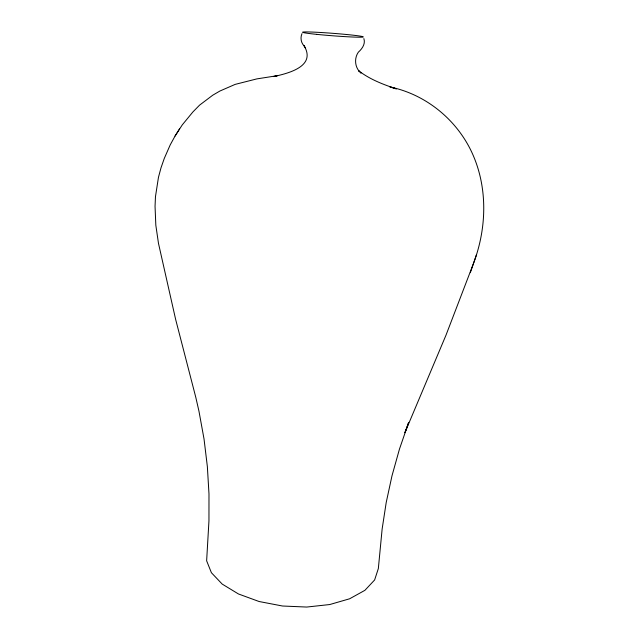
<?xml version="1.0" encoding="UTF-8"?>
<svg xmlns="http://www.w3.org/2000/svg" width="639" height="639" viewBox="0 0 639 639"><rect width="100%" height="100%" fill="white"/><g stroke="black" fill="none" stroke-linecap="round" stroke-linejoin="round"><path stroke-width="0.96" d="M473.667 262.956C486.974 227.492 487.884 186.596 471.646 151.962C456.238 119.221 425.47 94.268 389.926 86.952L396.412 88.877C383.168 84.5 369.654 79.3 358.607 70.705L361.003 73.062L360.34 72.423M305.37 47.941L305.602 48.34L304.084 45.728C316.465 66.512 288.221 73.357 273.668 76.568L277.342 75.682L256.87 78.893L235.176 84.38L219.912 91.026L212.747 95.203L199.568 105.147L192.882 111.969L182.283 124.869L175.046 136.067L170.214 144.893L164.279 158.432L161.02 167.777L158.464 177.299L155.469 196.636L155.045 206.349L155.828 225.216L158.472 243.323L175.629 319.364L195.758 397.194L198.961 411.181L204.033 439.017L207.363 466.606L208.985 493.907L208.953 520.849L206.637 560.81L211.405 572.72L222.188 584.078L238.451 593.966L259.091 601.515L282.51 606.012L306.736 607.05L329.74 604.542L349.629 598.783L364.909 590.324L374.622 579.964L378.344 568.542L382.138 529.028L386.204 502.534L391.971 475.879L399.455 449.121L408.688 422.347L404.878 432.707L445.99 335.179L473.307 263.907M470.344 272.653L476.566 254.402M301.991 33.643C300.098 37.773 301.017 42.989 304.324 46.128M179.567 128.806L175.046 136.067M359.214 71.288C354.709 66.041 354.381 57.885 358.319 52.222C362.105 48.828 365.652 43.995 363.879 38.588M316.656 34.354A30.4 1.23 4.4 0 0 363.272 36.95A30.4 1.23 4.4 0 0 319.045 32.397A30.4 1.23 4.4 0 0 316.656 34.354"/></g></svg>
